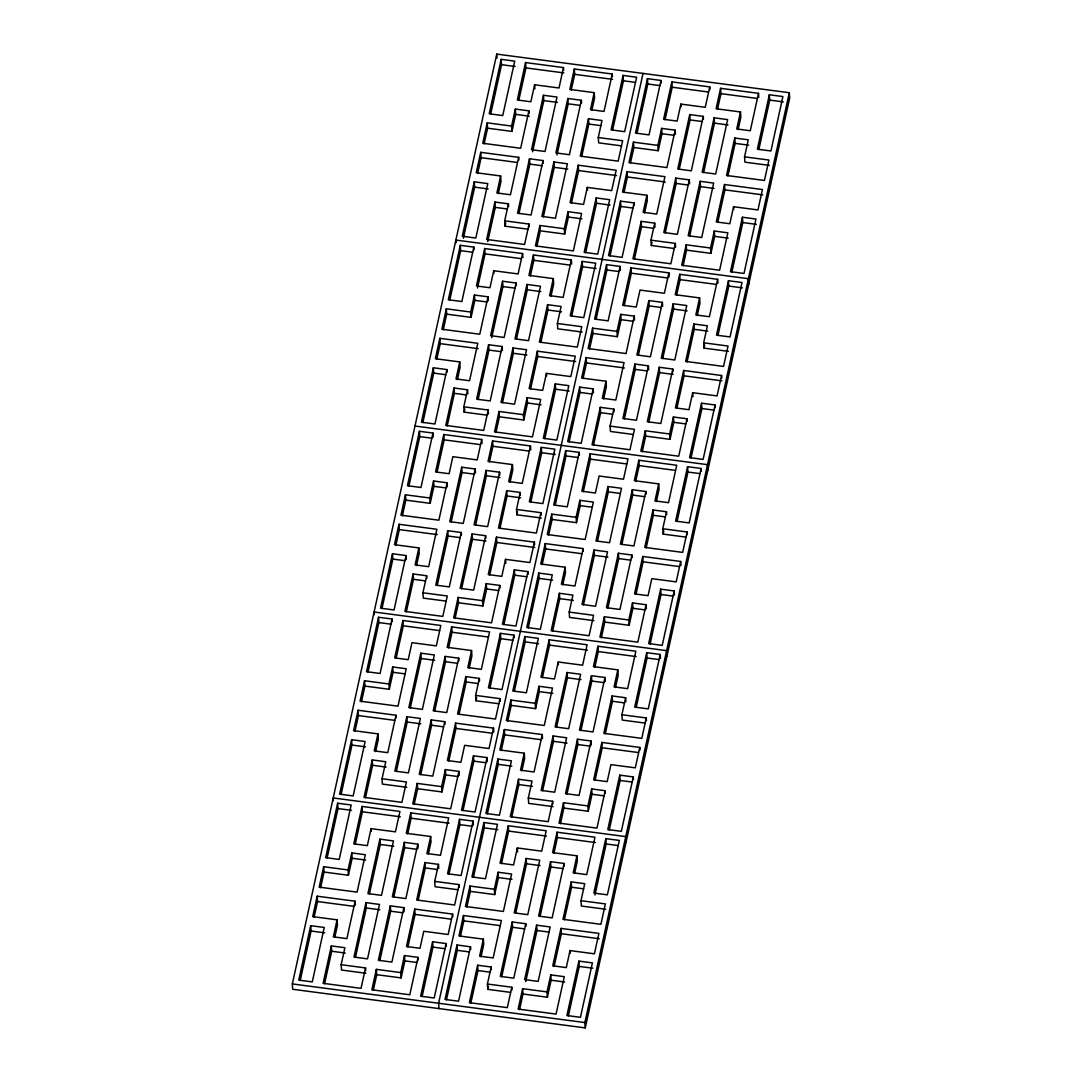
<?xml version="1.0" encoding="UTF-8"?>
<svg xmlns="http://www.w3.org/2000/svg" width="1082" height="1082" viewBox="0 0 1082 1082"><rect width="100%" height="100%" fill="white"/><g stroke="black" fill="none" stroke-linecap="round" stroke-linejoin="round"><path stroke-width="1.5" d="M292.329 983.93L496.76 54.1L789.305 92.727L789.671 98.07L585.24 1027.9L292.695 989.273L292.329 983.93L584.862 1022.558L585.24 1027.9M310.71 925.678L298.74 980.116L312.279 981.901L324.248 927.463L310.71 925.678L311.075 931.02L300.201 980.495M355.383 905.215L355.112 901.211L317.188 896.194L312.698 916.616L337.084 919.835L337.449 925.164L334.73 937.539M323.667 866.723L319.176 887.132L357.101 892.136L365.337 854.712L351.785 852.927L348.052 869.942L348.418 875.27L324.045 872.051L323.667 866.723L348.052 869.942M337.638 803.209L325.668 857.647L339.207 859.433L351.177 805.008L337.638 803.209L338.003 808.552L327.129 858.04M351.596 739.709L339.626 794.147L353.165 795.933L365.134 741.508L351.596 739.709L351.961 745.052L341.087 794.54M396.188 717.907L395.998 715.243L358.074 710.238L353.584 730.648L377.97 733.867L378.335 739.195L375.616 751.571M364.553 680.754L360.076 701.163L397.987 706.167L406.223 668.744L392.671 666.958L388.938 683.973L389.304 689.302L364.932 686.083L364.553 680.754L388.938 683.973M378.524 617.254L366.555 671.679L380.093 673.464L392.063 619.039L378.524 617.254L378.889 622.583L368.015 672.071M392.482 553.754L380.512 608.179L394.051 609.964L406.02 555.539L392.482 553.754L392.847 559.083L381.973 608.571M418.856 547.898L415.109 564.912L428.661 566.697L436.885 529.274L398.96 524.27L394.47 544.679L418.856 547.898L419.221 553.24L416.502 565.602M405.439 494.785L400.962 515.194L438.873 520.199L447.109 482.788L433.557 480.99L429.825 498.004L430.19 503.346L405.818 500.127L405.439 494.785L429.825 498.004M419.41 431.285L407.441 485.71L420.979 487.495L432.949 433.07L419.41 431.285L419.775 436.628L408.901 486.102M433.368 367.785L421.398 422.21L434.95 423.995L446.907 369.571L433.368 367.785L433.733 373.114L422.859 422.602M459.742 361.929L455.995 378.943L469.547 380.729L477.771 343.305L439.847 338.301L435.356 358.71L459.742 361.929L460.107 367.271L457.388 379.633M446.339 308.816L441.848 329.226L479.772 334.243L487.996 296.82L474.457 295.034L470.711 312.035L471.076 317.378L446.704 314.159L446.339 308.816L470.711 312.035M460.296 245.316L448.327 299.741L461.865 301.54L473.835 247.102L460.296 245.316L460.662 250.659L449.787 300.133M474.254 181.817L462.285 236.241L475.837 238.04L487.793 183.602L474.254 181.817L474.633 187.159L463.38 238.283M518.846 160.014L518.657 157.336L480.733 152.332L476.256 172.741L500.628 175.96L500.993 181.303L498.275 193.678M487.225 122.848L482.734 143.257L520.658 148.275L528.882 110.851L515.343 109.066L511.597 126.067L511.975 131.409L487.59 128.19L487.225 122.848L511.597 126.067M501.182 59.348L489.213 113.786L502.751 115.571L514.721 61.133L501.182 59.348L501.548 64.69L490.673 114.165M314.105 917.238L317.553 901.536L317.188 896.194M320.583 887.754L324.045 872.051M354.991 731.27L358.453 715.567L358.074 710.238M361.483 701.785L364.932 686.083M395.877 545.301L399.339 529.598L398.96 524.27M402.369 515.816L405.818 500.127M436.763 359.332L440.225 343.643L439.847 338.301M443.255 329.861L446.704 314.159M477.662 173.377L481.111 157.674L480.733 152.332M484.141 143.892L487.59 128.19M331.349 945.911L323.112 983.335L361.036 988.339L365.527 967.93L341.155 964.711L344.887 947.697L331.349 945.911L331.714 951.254L324.559 983.781M337.084 919.835L333.337 936.836L346.889 938.621L355.112 901.211M362.01 806.442L353.787 843.852L367.325 845.637L371.072 828.636L395.444 831.855L399.934 811.446L362.01 806.442L362.375 811.771L355.234 844.312M372.235 759.943L363.998 797.366L401.922 802.371L406.413 781.961L382.041 778.742L385.774 761.728L372.235 759.943L372.6 765.285L365.445 797.826M377.97 733.867L374.223 750.867L387.775 752.666L395.998 715.243M402.896 620.473L394.673 657.883L408.212 659.682L411.958 642.667L436.33 645.886L440.82 625.477L402.896 620.473L403.275 625.802L396.12 658.343M413.121 573.974L404.898 611.398L442.808 616.402L447.299 595.993L422.927 592.774L426.66 575.759L413.121 573.974L413.486 579.316L406.332 611.857M443.782 434.504L435.559 471.928L449.098 473.713L452.844 456.699L477.216 459.918L481.706 439.508L443.782 434.504L444.161 439.847L437.006 472.374M454.007 388.005L445.784 425.429L483.708 430.433L488.185 410.024L463.813 406.805L467.546 389.804L454.007 388.005L454.372 393.348L447.218 425.889M484.668 248.535L476.445 285.959L489.984 287.744L493.73 270.73L518.102 273.949L522.592 253.54L484.668 248.535L485.047 253.878L477.527 288.042M494.893 202.05L486.67 239.46L524.594 244.478L529.071 224.069L504.699 220.836L508.432 203.835L494.893 202.05L495.272 207.379L487.752 241.543M500.628 175.96L496.895 192.975L510.433 194.76L518.657 157.336M525.554 62.567L517.331 99.99L530.87 101.776L534.616 84.775L558.988 87.994L563.479 67.584L525.554 62.567L525.933 67.909L518.778 100.45M348.418 875.27L352.164 858.269L351.785 852.927M389.304 689.302L393.05 672.301L392.671 666.958M430.19 503.346L433.936 486.332L433.557 480.99M471.076 317.378L474.822 300.363L474.457 295.034M511.975 131.409L515.708 114.394L515.343 109.066M486.941 415.15L464.178 412.147L464.868 409.05M527.827 229.181L505.064 226.179L505.754 223.081M365.946 902.631L353.976 957.07L367.528 958.855L379.484 904.43L365.946 902.631L366.311 907.974L355.437 957.462M379.904 839.132L367.934 893.57L381.486 895.355L393.456 840.93L379.904 839.132L380.282 844.474L369.395 893.962M406.832 716.676L394.862 771.101L408.414 772.886L420.371 718.462L406.832 716.676L407.211 722.005L396.323 771.493M420.79 653.176L408.834 707.601L422.372 709.386L434.342 654.962L420.79 653.176L421.168 658.505L410.281 707.993M447.718 530.707L435.748 585.132L449.3 586.917L461.27 532.493L447.718 530.707L448.097 536.036L437.209 585.524M461.676 467.208L449.72 521.632L463.258 523.418L475.228 468.993L461.676 467.208L462.055 472.536L451.18 522.024M488.604 344.739L476.635 399.163L490.187 400.962L502.156 346.524L488.604 344.739L488.983 350.081L478.095 399.556M502.562 281.239L490.606 335.663L504.144 337.462L516.114 283.024L502.562 281.239L502.941 286.581L491.701 337.706M529.49 158.77L517.534 213.208L531.073 214.993L543.042 160.555L529.49 158.77L529.869 164.112L518.981 213.587M543.462 95.27L531.492 149.695L545.03 151.494L557 97.055L543.462 95.27L543.827 100.612L532.587 151.737M376.36 969.364L371.87 989.773L409.794 994.777L418.031 957.354L404.479 955.568L400.746 972.583L401.111 977.912L376.739 974.693L376.36 969.364L400.746 972.583M390.318 905.85L378.362 960.289L391.9 962.074L403.87 907.649L390.318 905.85L390.697 911.193L379.823 960.681M404.289 842.351L392.32 896.789L405.858 898.574L417.828 844.149L404.289 842.351L404.654 847.693L393.78 897.181M430.663 836.508L426.917 853.509L440.469 855.307L448.692 817.884L410.768 812.88L406.277 833.289L430.663 836.508L431.028 841.837L428.31 854.212M417.246 783.395L412.756 803.804L450.68 808.809L458.917 771.385L445.365 769.6L441.632 786.614L441.997 791.943L417.625 788.724L417.246 783.395L441.632 786.614M431.218 719.895L419.248 774.32L432.786 776.105L444.756 721.68L431.218 719.895L431.583 725.224L420.709 774.712M445.175 656.395L433.206 710.82L446.744 712.605L458.714 658.181L445.175 656.395L445.541 661.724L434.666 711.212M471.549 650.539L467.803 667.553L481.355 669.339L489.578 631.915L451.654 626.911L447.164 647.32L471.549 650.539L471.914 655.881L469.196 668.243M458.132 597.426L453.656 617.836L491.566 622.84L499.803 585.43L486.251 583.631L482.518 600.645L482.883 605.988L458.511 602.769L458.132 597.426L482.518 600.645M472.104 533.926L460.134 588.351L473.673 590.136L485.642 535.712L472.104 533.926L472.469 539.269L461.595 588.743M486.061 470.427L474.092 524.851L487.63 526.636L499.6 472.212L486.061 470.427L486.427 475.755L475.553 525.243M530.748 449.95L530.464 445.946L492.54 440.942L488.05 461.351L512.435 464.57L512.8 469.913L510.082 482.274M499.018 411.458L494.542 431.867L532.466 436.871L540.689 399.461L527.137 397.676L523.404 414.677L523.769 420.019L499.397 416.8L499.018 411.458L523.404 414.677M512.99 347.958L501.02 402.382L514.559 404.181L526.528 349.743L512.99 347.958L513.355 353.3L502.481 402.775M526.948 284.458L514.978 338.882L528.53 340.681L540.486 286.243L526.948 284.458L527.313 289.8L516.439 339.275M571.634 263.981L571.35 259.978L533.426 254.973L528.936 275.383L553.321 278.601L553.686 283.944L550.968 296.319M539.918 225.489L535.428 245.898L573.352 250.916L581.575 213.492L568.036 211.707L564.29 228.708L564.655 234.05L540.283 230.831L539.918 225.489L564.29 228.708M553.876 161.989L541.906 216.427L555.445 218.212L567.414 163.774L553.876 161.989L554.241 167.331L543.367 216.806M567.834 98.489L555.864 152.927L569.416 154.712L581.372 100.274L567.834 98.489L568.212 103.831L556.96 154.956M612.426 76.687L612.236 74.022L574.312 69.005L569.835 89.414L594.207 92.633L594.586 97.975L591.854 110.35M373.276 990.395L376.739 974.693M407.684 833.911L411.133 818.208L410.768 812.88M414.163 804.426L417.625 788.724M448.57 647.942L452.033 632.24L451.654 626.911M455.062 618.458L458.511 602.769M489.456 461.973L492.919 446.284L492.54 440.942M495.948 432.502L499.397 416.8M530.342 276.018L533.805 260.316L533.426 254.973M536.834 246.534L540.283 230.831M571.242 90.049L574.691 74.347L574.312 69.005M414.704 909.069L406.48 946.493L420.019 948.278L423.765 931.277L448.137 934.496L452.628 914.087L414.704 909.069L415.069 914.412L407.914 946.953M424.928 862.584L416.692 900.008L454.616 905.012L459.106 884.603L434.734 881.384L438.467 864.369L424.928 862.584L425.294 867.926L418.139 900.467M455.59 723.114L447.366 760.524L460.905 762.323L464.651 745.309L489.023 748.528L493.514 728.118L455.59 723.114L455.955 728.443L448.814 760.984M465.815 676.615L457.578 714.039L495.502 719.043L499.992 698.634L475.62 695.415L479.353 678.4L465.815 676.615L466.18 681.958L459.025 714.499M496.476 537.145L488.252 574.569L501.791 576.354L505.537 559.34L529.909 562.559L534.4 542.15L496.476 537.145L496.854 542.488L489.7 575.015M506.701 490.646L498.477 528.07L536.388 533.074L540.878 512.665L516.506 509.446L520.239 492.445L506.701 490.646L507.066 495.989L499.911 528.53M512.435 464.57L508.689 481.585L522.241 483.37L530.464 445.946M537.362 351.177L529.139 388.6L542.677 390.386L546.424 373.371L570.796 376.59L575.286 356.181L537.362 351.177L537.74 356.519L530.586 389.06M547.587 304.691L539.363 342.101L577.288 347.119L581.764 326.696L557.392 323.477L561.125 306.476L547.587 304.691L547.952 310.02L540.797 342.561M553.321 278.601L549.575 295.616L563.127 297.401L571.35 259.978M578.248 165.208L570.025 202.632L583.563 204.417L587.31 187.416L611.682 190.635L616.172 170.226L578.248 165.208L578.627 170.55L571.472 203.091M588.473 118.722L580.25 156.146L618.174 161.15L622.65 140.741L598.278 137.522L602.011 120.508L588.473 118.722L588.851 124.051L581.697 156.592M594.207 92.633L590.474 109.647L604.013 111.432L612.236 74.022M401.111 977.912L404.857 960.911L404.479 955.568M441.997 791.943L445.743 774.942L445.365 769.6M482.883 605.988L486.63 588.973L486.251 583.631M523.769 420.019L527.516 403.004L527.137 397.676M564.655 234.05L568.402 217.036L568.036 211.707M498.734 703.76L475.985 700.757L476.662 697.66M541.257 518.008L516.871 514.789L517.561 511.691M432.597 941.773L420.627 996.211L434.18 997.996L446.149 943.572L432.597 941.773L432.976 947.115L422.088 996.603M459.525 819.317L447.556 873.742L461.108 875.527L473.064 821.103L459.525 819.317L459.891 824.646L449.016 874.134M473.483 755.818L461.514 810.242L475.066 812.027L487.035 757.603L473.483 755.818L473.862 761.146L462.974 810.634M500.411 633.349L488.442 687.773L501.994 689.559L513.95 635.134L500.411 633.349L500.79 638.678L489.903 688.166M514.369 569.849L502.413 624.273L515.952 626.059L527.921 571.634L514.369 569.849L514.748 575.178L503.86 624.666M541.298 447.38L529.328 501.805L542.88 503.603L554.85 449.165L541.298 447.38L541.676 452.722L530.789 502.197M555.255 383.88L543.299 438.305L556.838 440.103L568.807 385.665L555.255 383.88L555.634 389.222L544.76 438.697M582.184 261.411L570.214 315.849L583.766 317.635L595.736 263.197L582.184 261.411L582.562 266.754L571.675 316.228M596.155 197.911L584.185 252.336L597.724 254.135L609.693 199.697L596.155 197.911L596.52 203.254L585.646 252.728M623.07 75.442L611.114 129.881L624.652 131.666L636.622 77.241L623.07 75.442L623.448 80.785L612.561 130.273M643.033 73.414L438.602 1003.244L438.967 1008.586M456.983 944.992L445.013 999.43L458.552 1001.215L470.521 946.791L456.983 944.992L457.348 950.334L446.474 999.822M483.356 939.149L479.61 956.15L493.149 957.949L501.385 920.525L463.461 915.521L458.971 935.93L483.356 939.149L483.722 944.478L481.003 956.853M469.94 886.036L465.449 906.446L503.373 911.45L511.61 874.026L498.058 872.241L494.325 889.255L494.69 894.584L470.318 891.365L469.94 886.036L494.325 889.255M483.897 822.536L471.941 876.961L485.48 878.746L497.45 824.322L483.897 822.536L484.276 827.865L473.402 877.353M497.869 759.037L485.899 813.461L499.438 815.246L511.407 760.822L497.869 759.037L498.234 764.365L487.36 813.853M542.542 738.56L542.271 734.556L504.347 729.552L499.857 749.961L524.243 753.18L524.608 758.523L521.889 770.884M510.826 700.068L506.335 720.477L544.26 725.481L552.496 688.071L538.944 686.272L535.211 703.286L535.576 708.629L511.204 705.41L510.826 700.068L535.211 703.286M524.797 636.568L512.827 690.992L526.366 692.778L538.336 638.353L524.797 636.568L525.162 641.897L514.288 691.384M538.755 573.068L526.785 627.492L540.324 629.278L552.293 574.853L538.755 573.068L539.12 578.397L528.246 627.885M583.347 551.265L583.157 548.588L545.233 543.583L540.743 563.993L565.129 567.211L565.494 572.554L562.775 584.916M551.712 514.099L547.235 534.508L585.146 539.512L593.382 502.102L579.83 500.303L576.097 517.318L576.463 522.66L552.091 519.441L551.712 514.099L576.097 517.318M565.683 450.599L553.713 505.023L567.252 506.822L579.222 452.384L565.683 450.599L566.048 455.941L555.174 505.416M579.641 387.099L567.671 441.524L581.21 443.322L593.179 388.884L579.641 387.099L580.006 392.441L569.132 441.916M606.015 381.243L602.268 398.257L615.82 400.042L624.043 362.619L586.119 357.615L581.629 378.024L606.015 381.243L606.38 386.585L603.661 398.96M592.598 328.13L588.121 348.539L626.045 353.557L634.268 316.133L620.716 314.348L616.983 331.349L617.349 336.691L592.977 333.472L592.598 328.13L616.983 331.349M606.569 264.63L594.6 319.068L608.138 320.854L620.108 266.415L606.569 264.63L606.934 269.973L596.06 319.447M620.527 201.13L608.557 255.555L622.109 257.354L634.066 202.916L620.527 201.13L620.892 206.473L610.018 255.947M646.901 195.274L643.154 212.288L656.706 214.074L664.93 176.664L627.005 171.646L622.515 192.055L646.901 195.274L647.266 200.616L644.547 212.992M633.497 142.161L629.007 162.584L666.931 167.588L675.154 130.165L661.616 128.379L657.87 145.38L658.235 150.723L633.863 147.504L633.497 142.161L657.87 145.38M647.455 78.661L635.486 133.1L649.024 134.885L660.994 80.46L647.455 78.661L647.82 84.004L636.946 133.492M460.377 936.552L463.826 920.85L463.461 915.521M466.856 907.068L470.318 891.365M501.264 750.583L504.712 734.881L504.347 729.552M507.756 721.099L511.204 705.41M542.15 564.615L545.612 548.926L545.233 543.583M548.642 535.144L552.091 519.441M583.036 378.659L586.498 362.957L586.119 357.615M589.528 349.175L592.977 333.472M623.935 192.691L627.384 176.988L627.005 171.646M630.414 163.206L633.863 147.504M477.622 965.225L469.385 1002.649L507.309 1007.653L511.8 987.244L487.414 984.025L491.16 967.01L477.622 965.225L477.987 970.568L470.832 1003.109M508.283 825.755L500.06 863.166L513.598 864.964L517.345 847.95L541.717 851.169L546.207 830.76L508.283 825.755L508.648 831.084L501.493 863.625M518.508 779.256L510.271 816.68L548.195 821.684L552.686 801.275L528.314 798.056L532.046 781.042L518.508 779.256L518.873 784.599L511.718 817.14M524.243 753.18L520.496 770.181L534.048 771.98L542.271 734.556M549.169 639.787L540.946 677.21L554.484 678.996L558.231 661.981L582.603 665.2L587.093 644.791L549.169 639.787L549.534 645.129L542.393 677.657M559.394 593.288L551.157 630.711L589.081 635.716L593.572 615.306L569.2 612.087L572.933 595.086L559.394 593.288L559.759 598.63L552.604 631.171M565.129 567.211L561.382 584.226L574.934 586.011L583.157 548.588M590.055 453.818L581.832 491.242L595.37 493.027L599.117 476.012L623.489 479.231L627.979 458.822L590.055 453.818L590.434 459.16L583.279 491.701M600.28 407.332L592.057 444.743L629.967 449.76L634.458 429.338L610.086 426.119L613.819 409.118L600.28 407.332L600.645 412.661L593.491 445.202M630.941 267.849L622.718 305.273L636.257 307.058L640.003 290.057L664.375 293.276L668.865 272.867L630.941 267.849L631.32 273.191L624.165 305.733M641.166 221.364L632.943 258.787L670.867 263.792L675.344 243.382L650.972 240.163L654.705 223.149L641.166 221.364L641.531 226.693L634.377 259.234M671.827 81.88L663.604 119.304L677.143 121.089L680.889 104.088L705.261 107.307L709.751 86.898L671.827 81.88L672.206 87.223L665.051 119.764M494.69 894.584L498.437 877.583L498.058 872.241M535.576 708.629L539.323 691.614L538.944 686.272M576.463 522.66L580.209 505.646L579.83 500.303M617.349 336.691L621.095 319.677L620.716 314.348M658.235 150.723L661.981 133.722L661.616 128.379M510.542 992.37L487.793 989.367L488.469 986.27M674.1 248.495L651.337 245.492L652.027 242.409M512.219 921.959L500.249 976.383L513.788 978.169L525.757 923.744L512.219 921.959L512.584 927.288L501.71 976.776M526.177 858.459L514.207 912.883L527.759 914.669L539.729 860.244L526.177 858.459L526.555 863.788L515.668 913.276M553.105 735.99L541.135 790.415L554.687 792.2L566.643 737.775L553.105 735.99L553.47 741.319L542.596 790.807M567.063 672.49L555.093 726.915L568.645 728.7L580.615 674.275L567.063 672.49L567.441 677.819L556.554 727.307M593.991 550.021L582.021 604.446L595.573 606.245L607.529 551.806L593.991 550.021L594.37 555.364L583.482 604.838M607.949 486.521L595.993 540.946L609.531 542.731L621.501 488.307L607.949 486.521L608.327 491.864L597.44 541.338M634.877 364.052L622.907 418.491L636.459 420.276L648.429 365.838L634.877 364.052L635.256 369.395L624.368 418.869M648.835 300.553L636.879 354.977L650.417 356.776L662.387 302.338L648.835 300.553L649.214 305.895L638.339 355.369M675.763 178.084L663.793 232.522L677.346 234.307L689.315 179.882L675.763 178.084L676.142 183.426L665.254 232.914M689.734 114.584L677.765 169.022L691.303 170.807L703.273 116.383L689.734 114.584L690.1 119.926L679.226 169.401M522.633 988.678L518.143 1009.087L556.067 1014.091L564.29 976.667L550.752 974.882L547.019 991.896L547.384 997.225L523.012 994.006L522.633 988.678L547.019 991.896M536.591 925.178L524.635 979.602L538.173 981.388L550.143 926.963L536.591 925.178L536.97 930.506L525.73 981.644M550.562 861.678L538.593 916.102L552.131 917.888L564.101 863.463L550.562 861.678L550.927 867.007L540.053 916.495M576.936 855.821L573.19 872.822L586.728 874.621L594.965 837.197L557.041 832.193L552.55 852.602L576.936 855.821L577.301 861.164L574.583 873.526M563.519 802.709L559.029 823.118L596.953 828.122L605.19 790.712L591.638 788.913L587.905 805.928L588.27 811.27L563.898 808.051L563.519 802.709L587.905 805.928M577.477 739.209L565.521 793.633L579.059 795.419L591.029 740.994L577.477 739.209L577.856 744.538L566.982 794.026M591.448 675.709L579.479 730.134L593.017 731.919L604.987 677.494L591.448 675.709L591.813 681.038L580.939 730.526M617.822 669.853L614.076 686.867L627.628 688.652L635.851 651.229L597.927 646.225L593.436 666.634L617.822 669.853L618.187 675.195L615.469 687.557M604.405 616.74L599.915 637.149L637.839 642.153L646.076 604.743L632.524 602.945L628.791 619.959L629.156 625.301L604.784 622.082L604.405 616.74L628.791 619.959M618.377 553.24L606.407 607.665L619.945 609.464L631.915 555.025L618.377 553.24L618.742 558.582L607.868 608.057M632.334 489.74L620.365 544.165L633.903 545.964L645.873 491.526L632.334 489.74L632.7 495.083L621.825 544.557M658.708 483.884L654.962 500.898L668.514 502.684L676.737 465.26L638.813 460.256L634.322 480.665L658.708 483.884L659.073 489.226L656.355 501.602M645.291 430.771L640.815 451.18L678.725 456.198L686.962 418.775L673.41 416.989L669.677 433.99L670.042 439.333L645.67 436.114L645.291 430.771L669.677 433.99M659.263 367.271L647.293 421.71L660.832 423.495L672.801 369.057L659.263 367.271L659.628 372.614L648.754 422.088M673.22 303.772L661.251 358.196L674.789 359.995L686.759 305.557L673.22 303.772L673.586 309.114L662.711 358.588M717.907 283.308L717.623 279.305L679.699 274.287L675.209 294.696L699.594 297.915L699.959 303.258L697.241 315.633M686.177 244.803L681.701 265.225L719.625 270.23L727.848 232.806L714.296 231.021L710.563 248.021L710.928 253.364L686.556 250.145L686.177 244.803L710.563 248.021M700.149 181.303L688.179 235.741L701.718 237.526L713.687 183.101L700.149 181.303L700.514 186.645L689.64 236.133M714.106 117.803L702.137 172.241L715.689 174.026L727.645 119.602L714.106 117.803L714.472 123.145L703.598 172.62M758.793 97.339L758.509 93.336L720.585 88.318L716.095 108.741L740.48 111.96L740.845 117.289L738.127 129.664M519.549 1009.709L523.012 994.006M553.957 853.225L557.406 837.522L557.041 832.193M560.435 823.74L563.898 808.051M594.843 667.256L598.292 651.567L597.927 646.225M601.335 637.785L604.784 622.082M635.729 481.301L639.192 465.598L638.813 460.256M642.221 451.816L645.67 436.114M676.615 295.332L680.078 279.629L679.699 274.287M683.107 265.847L686.556 250.145M717.515 109.363L720.964 93.661L720.585 88.318M560.976 928.397L552.753 965.807L566.292 967.606L570.025 950.591L594.41 953.81L598.901 933.401L560.976 928.397L561.342 933.725L554.187 966.267M571.201 881.898L562.965 919.321L600.889 924.326L605.379 903.916L581.007 900.697L584.74 883.683L571.201 881.898L571.567 887.24L564.412 919.781M601.863 742.428L593.639 779.852L607.178 781.637L610.924 764.622L635.296 767.841L639.787 747.432L601.863 742.428L602.228 747.757L595.073 780.298M612.087 695.929L603.851 733.353L641.775 738.357L646.265 717.948L621.893 714.729L625.626 697.728L612.087 695.929L612.453 701.271L605.298 733.812M642.749 556.459L634.525 593.883L648.064 595.668L651.81 578.654L676.182 581.873L680.673 561.463L642.749 556.459L643.127 561.801L635.973 594.343M652.973 509.974L644.75 547.384L682.661 552.402L687.151 531.979L662.779 528.76L666.512 511.759L652.973 509.974L653.339 515.303L646.184 547.844M683.635 370.49L675.411 407.914L688.95 409.699L692.696 392.698L717.068 395.917L721.559 375.495L683.635 370.49L684.013 375.833L676.859 408.374M693.86 324.005L685.636 361.415L723.547 366.433L728.037 346.024L703.665 342.805L707.398 325.79L693.86 324.005L694.225 329.334L687.07 361.875M699.594 297.915L695.848 314.93L709.4 316.715L717.623 279.305M724.521 184.522L716.298 221.945L729.836 223.731L733.582 206.73L757.955 209.949L762.445 189.539L724.521 184.522L724.899 189.864L717.745 222.405M734.746 138.036L726.522 175.46L764.447 180.464L768.923 160.055L744.551 156.836L748.284 139.821L734.746 138.036L735.111 143.379L727.97 175.906M740.48 111.96L736.734 128.961L750.286 130.746L758.509 93.336M547.384 997.225L551.13 980.224L550.752 974.882M588.27 811.27L592.016 794.256L591.638 788.913M629.156 625.301L632.902 608.287L632.524 602.945M670.042 439.333L673.788 422.318L673.41 416.989M710.928 253.364L714.675 236.363L714.296 231.021M685.893 537.105L663.144 534.102L663.821 531.005M728.416 351.352L704.03 348.133L704.72 345.05M578.87 961.1L566.9 1015.525L580.452 1017.31L592.409 962.885L578.87 961.1L579.249 966.429L568.361 1015.917M605.798 838.631L593.829 893.056L607.367 894.841L619.337 840.416L605.798 838.631L606.163 843.96L594.924 895.098M619.756 775.131L607.786 829.556L621.338 831.341L633.308 776.917L619.756 775.131L620.135 780.46L609.247 829.948M646.684 652.662L634.715 707.087L648.267 708.886L660.223 654.448L646.684 652.662L647.05 658.005L636.175 707.479M660.642 589.163L648.673 643.587L662.225 645.372L674.194 590.948L660.642 589.163L661.021 594.505L650.133 643.979M687.57 466.694L675.601 521.118L689.153 522.917L701.109 468.479L687.57 466.694L687.949 472.036L677.062 521.51M701.528 403.194L689.572 457.618L703.111 459.417L715.08 404.979L701.528 403.194L701.907 408.536L691.019 458.011M728.457 280.725L716.487 335.163L730.039 336.948L742.009 282.524L728.457 280.725L728.835 286.067L717.948 335.542M742.414 217.225L730.458 271.663L743.997 273.448L755.966 219.024L742.414 217.225L742.793 222.567L731.919 272.042M769.343 94.77L757.373 149.194L770.925 150.98L782.895 96.555L769.343 94.77L769.721 100.099L758.834 149.587M584.862 1022.558L789.305 92.727M501.548 64.69L515.1 66.475M525.933 67.909L563.857 72.913M574.691 74.347L612.615 79.351M623.448 80.785L635.486 82.381M647.82 84.004L659.858 85.6M672.206 87.223L708.48 92.011M720.964 93.661L757.238 98.448M769.721 100.099L783.26 101.884M543.827 100.612L557.365 102.398M568.212 103.831L580.25 105.414M690.1 119.926L702.137 121.522M714.472 123.145L728.024 124.93M515.708 114.394L529.247 116.193M588.851 124.051L600.889 125.647M661.981 133.722L674.018 135.304M735.111 143.379L748.663 145.164M621.406 145.854L598.644 142.851L598.278 137.522M769.302 165.384L744.916 162.165L744.551 156.836M481.111 157.674L517.385 162.462M529.869 164.112L541.906 165.695M554.241 167.331L567.793 169.117M578.627 170.55L616.551 175.555M627.384 176.988L665.308 181.992M676.142 183.426L688.179 185.022M700.514 186.645L714.066 188.43M724.899 189.864L762.824 194.868M474.633 187.159L488.171 188.944M596.52 203.254L610.059 205.039M620.892 206.473L632.943 208.055M742.793 222.567L756.332 224.353M495.272 207.379L507.309 208.975M568.402 217.036L581.94 218.835M641.531 226.693L653.582 228.288M714.675 236.363L728.213 238.148M460.662 250.659L472.699 252.241M485.047 253.878L521.321 258.666M533.805 260.316L570.079 265.104M582.562 266.754L596.101 268.539M606.934 269.973L618.972 271.555M631.32 273.191L667.594 277.979M680.078 279.629L716.352 284.417M728.835 286.067L742.374 287.853M502.941 286.581L514.978 288.164M527.313 289.8L540.865 291.585M649.214 305.895L661.251 307.477M673.586 309.114L687.138 310.899M474.822 300.363L486.859 301.959M547.952 310.02L561.504 311.819M621.095 319.677L633.132 321.273M694.225 329.334L707.777 331.133M582.143 332.039L557.757 328.82L557.392 323.477M440.225 343.643L478.149 348.647M488.983 350.081L501.02 351.664M513.355 353.3L526.907 355.085M537.74 356.519L575.665 361.523M586.498 362.957L624.422 367.961M635.256 369.395L647.293 370.977M659.628 372.614L673.166 374.399M684.013 375.833L721.924 380.837M433.733 373.114L445.784 374.71M555.634 389.222L569.173 391.008M580.006 392.441L592.043 394.024M701.907 408.536L713.944 410.119M454.372 393.348L466.423 394.944M527.516 403.004L541.054 404.79M600.645 412.661L612.683 414.257M673.788 422.318L685.826 423.914M633.213 434.464L610.451 431.461L610.086 426.119M414.988 426.038L707.533 464.665L707.899 470.007M419.775 436.628L431.813 438.21M444.161 439.847L480.435 444.634M492.919 446.284L529.193 451.072M541.676 452.722L555.215 454.508M566.048 455.941L578.086 457.524M590.434 459.16L626.708 463.948M639.192 465.598L675.466 470.386M687.949 472.036L699.986 473.618M462.055 472.536L474.092 474.132M486.427 475.755L499.979 477.554M608.327 491.864L620.365 493.446M632.7 495.083L644.737 496.665M433.936 486.332L445.973 487.928M507.066 495.989L520.618 497.774M580.209 505.646L592.246 507.242M653.339 515.303L665.376 516.898M399.339 529.598L437.25 534.616M448.097 536.036L460.134 537.632M472.469 539.269L486.007 541.054M496.854 542.488L534.765 547.492M545.612 548.926L581.886 553.713M594.37 555.364L607.908 557.149M618.742 558.582L630.779 560.165M643.127 561.801L679.388 566.589M392.847 559.083L404.884 560.679M514.748 575.178L526.785 576.774M539.12 578.397L552.672 580.195M661.021 594.505L673.058 596.087M413.486 579.316L425.524 580.899M486.63 588.973L498.667 590.569M559.759 598.63L573.311 600.415M632.902 608.287L644.94 609.883M446.055 601.119L423.292 598.116L422.927 592.774M593.95 620.649L569.565 617.43L569.2 612.087M378.889 622.583L390.927 624.179M403.275 625.802L439.549 630.603M452.033 632.24L488.307 637.041M500.79 638.678L512.827 640.274M525.162 641.897L538.701 643.695M549.534 645.129L587.458 650.133M598.292 651.567L636.216 656.571M647.05 658.005L659.1 659.587M421.168 658.505L434.707 660.29M445.541 661.724L457.578 663.32M567.441 677.819L580.98 679.618M591.813 681.038L603.851 682.634M393.05 672.301L405.087 673.883M466.18 681.958L478.217 683.54M539.323 691.614L552.861 693.4M612.453 701.271L624.49 702.867M645.007 723.074L622.258 720.071L621.893 714.729M358.453 715.567L394.714 720.355M407.211 722.005L420.749 723.804M431.583 725.224L443.62 726.82M455.955 728.443L492.229 733.244M504.712 734.881L540.986 739.682M553.47 741.319L567.022 743.118M577.856 744.538L589.893 746.134M602.228 747.757L638.502 752.558M351.961 745.052L365.513 746.837M473.862 761.146L485.899 762.742M498.234 764.365L511.786 766.151M620.135 780.46L632.172 782.056M372.6 765.285L386.152 767.07M445.743 774.942L457.781 776.524M518.873 784.599L532.425 786.384M592.016 794.256L604.054 795.838M406.791 787.304L382.406 784.085L382.041 778.742M553.064 806.617L528.679 803.399L528.314 798.056M338.003 808.552L351.542 810.337M362.375 811.771L400.299 816.775M411.133 818.208L449.057 823.213M459.891 824.646L471.941 826.242M484.276 827.865L497.815 829.664M508.648 831.084L546.572 836.102M557.406 837.522L595.33 842.54M606.163 843.96L618.201 845.556M380.282 844.474L393.821 846.259M404.654 847.693L416.692 849.289M526.555 863.788L540.094 865.573M550.927 867.007L562.965 868.603M352.164 858.269L365.702 860.055M425.294 867.926L437.331 869.509M498.437 877.583L511.975 879.368M571.567 887.24L583.604 888.822M457.848 889.729L435.099 886.726L434.734 881.384M605.744 909.259L581.372 906.04L581.007 900.697M317.553 901.536L353.828 906.324M366.311 907.974L379.863 909.759M390.697 911.193L402.734 912.789M415.069 914.412L451.343 919.2M463.826 920.85L500.1 925.637M512.584 927.288L524.621 928.883M536.97 930.506L549.007 932.102M561.342 933.725L599.266 938.743M311.075 931.02L324.627 932.806M432.976 947.115L445.013 948.711M457.348 950.334L469.385 951.93M579.249 966.429L592.787 968.214M331.714 951.254L345.266 953.039M404.857 960.911L416.895 962.493M477.987 970.568L490.024 972.15M551.13 980.224L564.669 982.01M365.905 973.259L341.52 970.04L341.155 964.711M748.785 284.039L748.419 278.696L455.874 240.069L456.063 242.733M733.582 206.73L733.772 209.394M709.751 86.898L709.941 89.563M721.559 375.495L721.748 378.173M703.273 116.383L703.462 119.047M715.08 404.979L715.256 407.657M703.665 342.805L704.03 348.133M689.315 179.882L689.586 183.886M680.889 104.088L681.078 106.753M701.109 468.479L701.298 471.157M675.154 130.165L675.438 134.168M692.696 392.698L692.967 396.702M675.344 243.382L675.628 247.386M686.962 418.775L687.138 421.439M660.994 80.46L661.183 83.125M687.151 531.979L687.341 534.657M668.865 272.867L669.149 276.87M672.801 369.057L672.99 371.735M680.673 561.463L680.957 565.467M662.387 302.338L662.657 306.341M654.705 223.149L654.989 227.152M650.972 240.163L651.337 245.492M674.194 590.948L674.465 594.951M666.512 511.759L666.701 514.423M662.779 528.76L663.144 534.102M648.429 365.838L648.7 369.841M667.012 655.962L666.647 650.634L374.102 611.993L374.291 614.671M634.066 202.916L634.255 205.594M660.223 654.448L660.507 658.451M634.268 316.133L634.539 320.137M645.873 491.526L646.062 494.203M646.076 604.743L646.346 608.747M620.108 266.415L620.392 270.419M646.265 717.948L646.454 720.626M631.915 555.025L632.104 557.703M639.787 747.432L639.976 750.097M613.819 409.118L614.008 411.782M633.308 776.917L633.484 779.581M625.626 697.728L625.91 701.731M581.372 100.274L581.561 102.952M587.31 187.416L587.499 190.08M626.126 841.931L625.761 836.602L333.215 797.961L333.391 800.639M593.179 388.884L593.463 392.888M563.479 67.584L563.668 70.249M604.987 677.494L605.271 681.498M605.19 790.712L605.365 793.377M579.222 452.384L579.411 455.062M591.029 740.994L591.299 744.998M543.042 160.555L543.218 163.233M534.616 84.775L534.9 88.778M528.882 110.851L529.071 113.515M546.424 373.371L546.613 376.049M529.071 224.069L529.26 226.733M558.231 661.981L558.407 664.659M540.878 512.665L541.068 515.343M522.592 253.54L522.877 257.543M564.101 863.463L564.29 866.127M570.025 950.591L570.214 953.256M552.686 801.275L552.875 803.94M534.4 542.15L534.589 544.814M516.114 283.024L516.303 285.702M508.432 203.835L508.621 206.5M496.76 54.1L497.044 58.103M504.699 220.836L505.064 226.179M527.921 571.634L528.097 574.299M520.239 492.445L520.428 495.11M516.506 509.446L516.871 514.789M502.156 346.524L502.427 350.527M493.73 270.73L493.919 273.408M513.95 635.134L514.139 637.798M487.996 296.82L488.266 300.823M499.6 472.212L499.789 474.876M505.537 559.34L505.808 563.343M525.757 923.744L525.947 926.408M488.185 410.024L488.469 414.027M499.803 585.43L499.979 588.094M517.345 847.95L517.615 851.953M473.835 247.102L474.024 249.78M499.992 698.634L500.182 701.298M481.706 439.508L481.99 443.512M485.642 535.712L485.832 538.376M511.8 987.244L511.989 989.908M493.514 728.118L493.784 732.122M475.228 468.993L475.498 472.996M467.546 389.804L467.83 393.807M463.813 406.805L464.178 412.147M487.035 757.603L487.306 761.606M479.353 678.4L479.542 681.078M475.62 695.415L475.985 700.757M461.27 532.493L461.446 535.157M491.16 967.01L491.35 969.688M446.907 369.571L447.096 372.235M487.414 984.025L487.793 989.367M473.064 821.103L473.348 825.106M447.109 482.788L447.38 486.792M458.714 658.181L458.903 660.845M458.917 771.385L459.187 775.388M470.521 946.791L470.711 949.455M432.949 433.07L433.233 437.074M459.106 884.603L459.295 887.267M444.756 721.68L444.945 724.345M452.628 914.087L452.817 916.752M426.66 575.759L426.849 578.437M446.149 943.572L446.325 946.236M438.467 864.369L438.751 868.373M406.02 555.539L406.305 559.543M417.828 844.149L418.112 848.153M418.031 957.354L418.207 960.032M392.063 619.039L392.252 621.704M403.87 907.649L404.141 911.653M371.072 828.636L371.248 831.301M365.527 967.93L365.716 970.595"/></g></svg>
